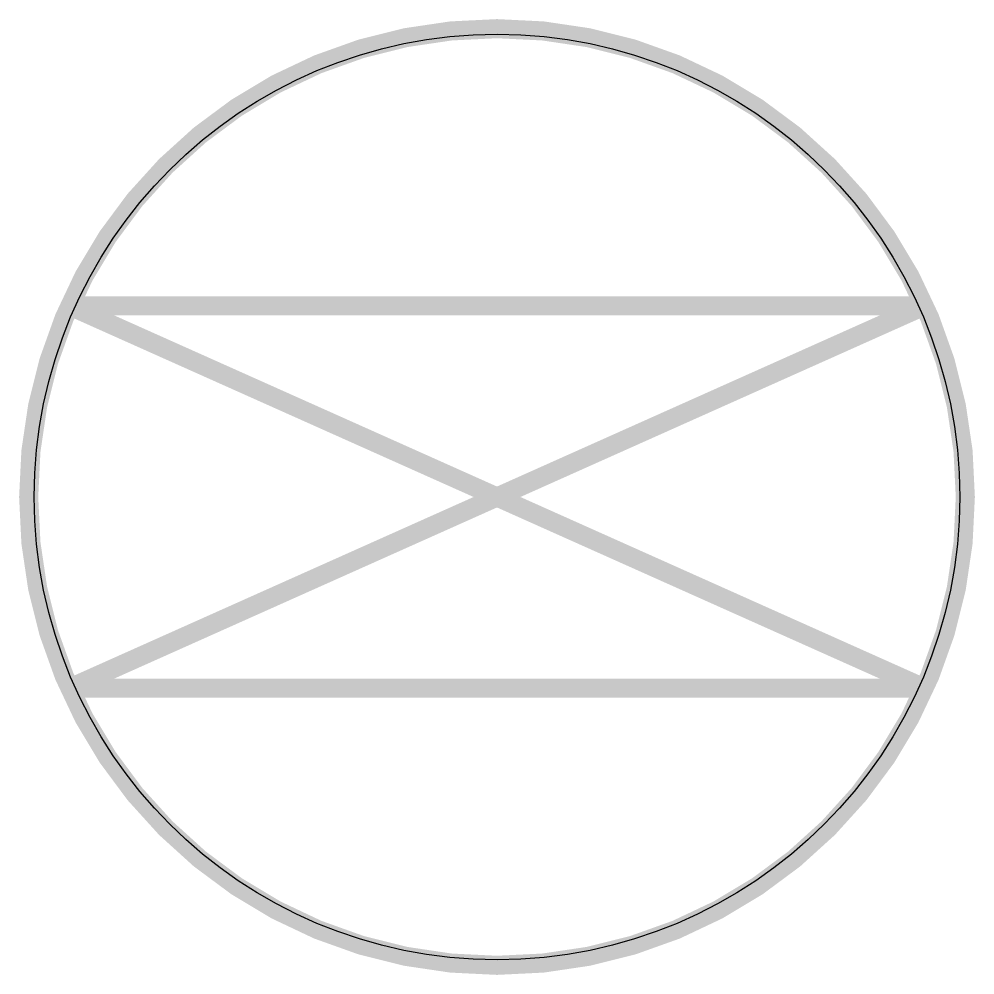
# Model space of a CAD drawing. Extents: x 0 to 5, y 0 to 5.
import ezdxf

# ---------------------------------------------------------------- set-up
doc = ezdxf.new("R2010")
doc.units = 0
doc.header["$MEASUREMENT"] = 0
doc.layers.get('0').update_dxf_attribs({"linetype": 'CONTINUOUS'})

msp = doc.modelspace()

# ---------------------------------------------------------------- linework, layer by layer
at = {"const_width": 0.1}
msp.add_lwpolyline([(0.05, 2.5, 1), (4.95, 2.5, 1)], format="xyb", close=True, dxfattribs=at)
for points in [[(0.2634, 3.5), (4.7366, 1.5)], [(4.7366, 3.5), (0.2634, 1.5)], [(0.2634, 3.5), (4.7366, 3.5)], [(0.2634, 1.5), (4.7366, 1.5)]]:
    msp.add_lwpolyline(points, dxfattribs=at)
msp.add_circle((2.5, 2.5), 2.4208)

doc.saveas('drawing.dxf')
